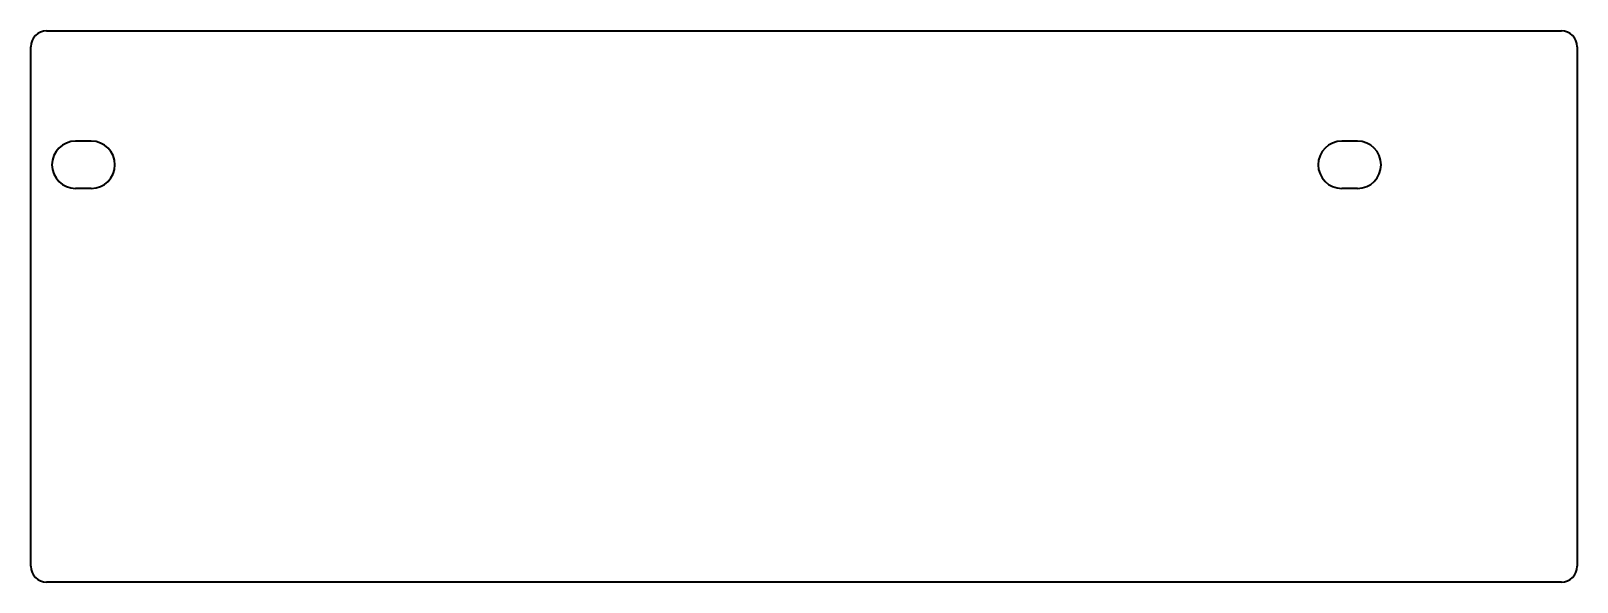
# Model space of a CAD drawing. Header units: millimetres. Extents: x 0 to 98.3, y 0 to 35.
import ezdxf

# ---------------------------------------------------------------- set-up
doc = ezdxf.new("R2010")
doc.units = ezdxf.units.MM
doc.layers.add('粗实线层', color=7, linetype='Continuous', lineweight=35)

msp = doc.modelspace()

# ---------------------------------------------------------------- linework, layer by layer
at = {"layer": '粗实线层'}
for p, q in [((1, 35), (97.3, 35)), ((0, 1), (0, 34)), ((98.3, 34), (98.3, 1)), ((3.84, 28), (2.84, 28)), ((84.34, 28), (83.34, 28)), ((3.84, 25), (2.84, 25)), ((84.34, 25), (83.34, 25)), ((97.3, 0), (1, 0))]:
    msp.add_line(p, q, dxfattribs=at)
for centre, radius, start, end in [((1, 34), 1, 90, 180), ((97.3, 34), 1, 0, 90), ((2.84, 26.5), 1.5, 90, 270), ((3.84, 26.5), 1.5, 270, 90), ((83.34, 26.5), 1.5, 90, 270), ((84.34, 26.5), 1.5, 270, 90), ((1, 1), 1, 180, 270), ((97.3, 1), 1, 270, 0)]:
    msp.add_arc(centre, radius, start, end, dxfattribs=at)

doc.saveas('drawing.dxf')
